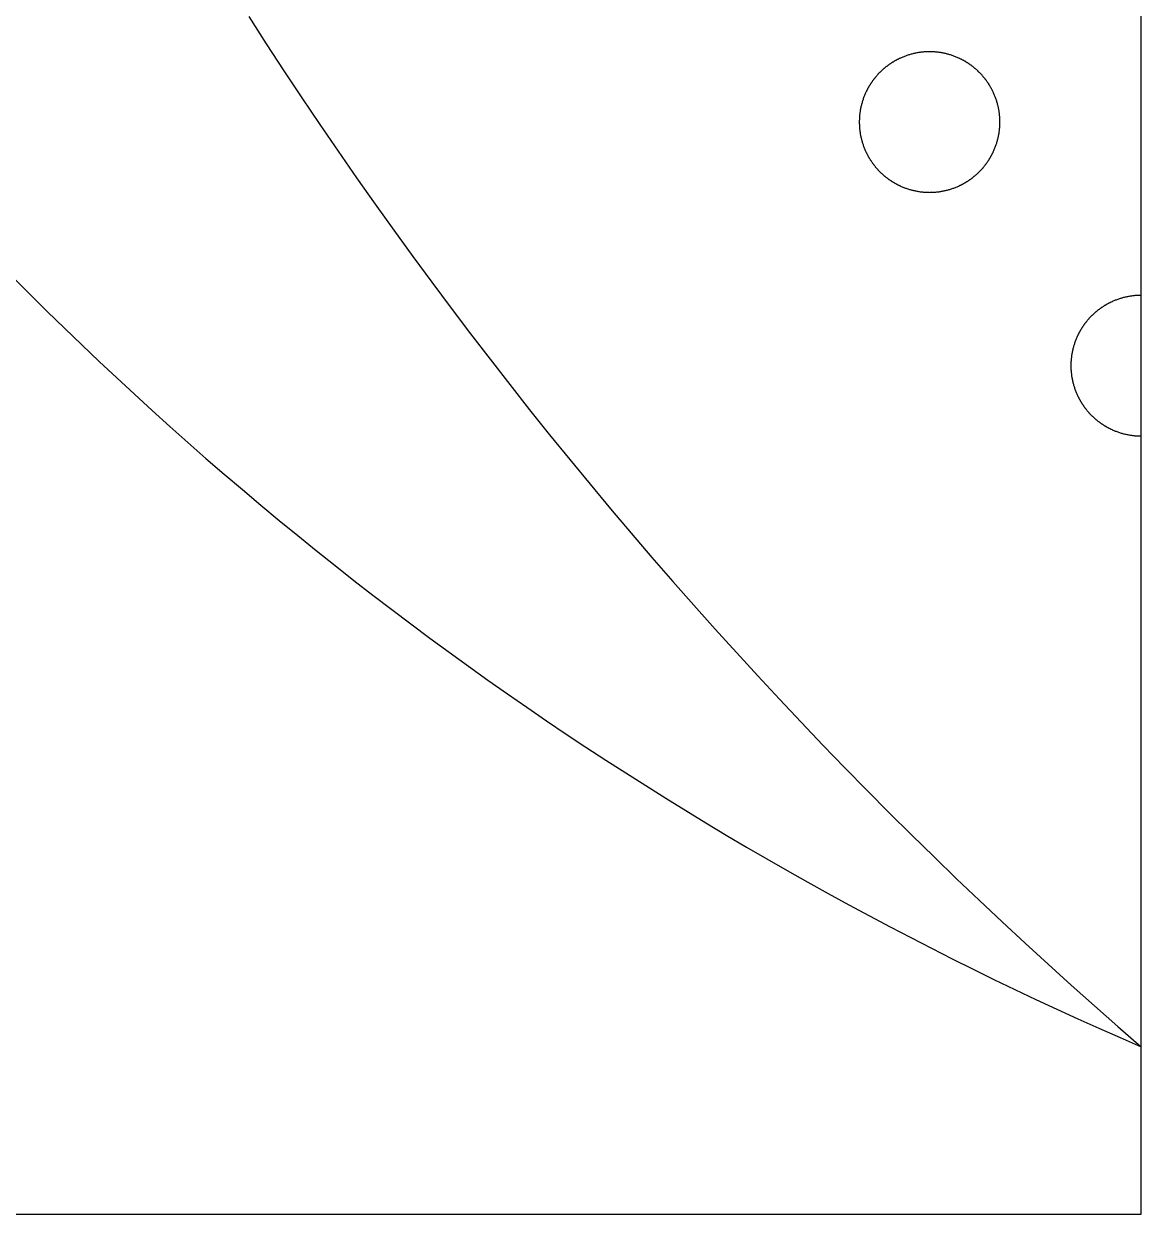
# Model space of a CAD drawing. Extents: x -111 to 2985, y -118 to 122.
# Drawn here: x -40.52 to -31.26, y -73.7 to -63.83 of the extents above; entities that cross this region are included whole.
import ezdxf

# ---------------------------------------------------------------- set-up
doc = ezdxf.new("R2010")
doc.units = 0
doc.layers.add('LAYER_03', color=5, linetype='CONTINUOUS')

msp = doc.modelspace()

# ---------------------------------------------------------------- linework, layer by layer
at = {"layer": 'LAYER_03'}
for points in [[(-110.8393, -73.6993), (-31.2558, -73.6993), (-31.2558, -42.3099)], [(-38.6533, -63.771), (-38.5079, -63.9965), (-38.361, -64.2209), (-38.2127, -64.4441), (-38.063, -64.6662), (-37.9118, -64.8871), (-37.7593, -65.1069), (-37.6053, -65.3254), (-37.45, -65.5428), (-37.2932, -65.759), (-37.1352, -65.9739), (-36.9758, -66.1877), (-36.815, -66.4001), (-36.653, -66.6113), (-36.4896, -66.8213), (-36.3249, -67.0299), (-36.159, -67.2373), (-35.9919, -67.4433), (-35.8235, -67.6481), (-35.6538, -67.8515), (-35.483, -68.0536), (-35.3109, -68.2543), (-35.1377, -68.4537), (-34.9633, -68.6517), (-34.7878, -68.8483), (-34.6111, -69.0436), (-34.4334, -69.2374), (-34.2545, -69.4299), (-34.0745, -69.6209), (-33.8935, -69.8105), (-33.7114, -69.9987), (-33.5283, -70.1854), (-33.3441, -70.3707), (-33.159, -70.5546), (-32.9728, -70.737), (-32.7857, -70.9179), (-32.5976, -71.0973), (-32.4086, -71.2753), (-32.2187, -71.4518), (-32.0279, -71.6268), (-31.8362, -71.8002), (-31.6436, -71.9722), (-31.4501, -72.1427), (-31.2558, -72.3117)], [(-40.6062, -65.9337), (-40.4653, -66.075), (-40.3235, -66.2154), (-40.1808, -66.3548), (-40.0372, -66.4932), (-39.8927, -66.6306), (-39.7473, -66.767), (-39.601, -66.9023), (-39.4539, -67.0367), (-39.3059, -67.17), (-39.1571, -67.3023), (-39.0074, -67.4335), (-38.8569, -67.5637), (-38.7057, -67.6928), (-38.5536, -67.8208), (-38.4007, -67.9478), (-38.2471, -68.0736), (-38.0927, -68.1984), (-37.9375, -68.3221), (-37.7816, -68.4447), (-37.625, -68.5661), (-37.4677, -68.6865), (-37.3097, -68.8057), (-37.151, -68.9238), (-36.9916, -69.0408), (-36.8315, -69.1566), (-36.6708, -69.2713), (-36.5094, -69.3848), (-36.3474, -69.4971), (-36.1848, -69.6083), (-36.0216, -69.7184), (-35.8577, -69.8272), (-35.6933, -69.9349), (-35.5284, -70.0414), (-35.3628, -70.1467), (-35.1968, -70.2509), (-35.0302, -70.3538), (-34.863, -70.4556), (-34.6954, -70.5561), (-34.5273, -70.6555), (-34.3587, -70.7536), (-34.1896, -70.8505), (-34.0201, -70.9463), (-33.8501, -71.0408), (-33.6797, -71.1341), (-33.5089, -71.2261), (-33.3377, -71.317), (-33.166, -71.4066), (-32.994, -71.495), (-32.8217, -71.5822), (-32.6489, -71.6682), (-32.4759, -71.7529), (-32.3025, -71.8364), (-32.1287, -71.9187), (-31.9547, -71.9998), (-31.7804, -72.0796), (-31.6058, -72.1582), (-31.4309, -72.2355), (-31.2558, -72.3117)], [(-31.2558, -66.0822), (-31.2623, -66.0822), (-31.2688, -66.0823), (-31.2753, -66.0825), (-31.2818, -66.0828), (-31.2884, -66.0831), (-31.2949, -66.0835), (-31.3016, -66.084), (-31.3082, -66.0845), (-31.3148, -66.0852), (-31.3215, -66.0859), (-31.3282, -66.0867), (-31.3349, -66.0876), (-31.3416, -66.0885), (-31.3483, -66.0896), (-31.3551, -66.0907), (-31.3619, -66.0919), (-31.3686, -66.0932), (-31.3754, -66.0946), (-31.3822, -66.0961), (-31.389, -66.0976), (-31.3958, -66.0992), (-31.4026, -66.101), (-31.4094, -66.1028), (-31.4162, -66.1047), (-31.4229, -66.1067), (-31.4297, -66.1087), (-31.4365, -66.1109), (-31.4433, -66.1132), (-31.4501, -66.1155), (-31.4568, -66.118), (-31.4636, -66.1205), (-31.4703, -66.1231), (-31.477, -66.1258), (-31.4837, -66.1286), (-31.4904, -66.1315), (-31.4971, -66.1345), (-31.5037, -66.1375), (-31.507, -66.1391), (-31.5103, -66.1407), (-31.5136, -66.1423), (-31.5169, -66.1439), (-31.5202, -66.1456), (-31.5234, -66.1473), (-31.5267, -66.149), (-31.53, -66.1507), (-31.5332, -66.1525), (-31.5365, -66.1542), (-31.5397, -66.156), (-31.5429, -66.1578), (-31.5461, -66.1597), (-31.5494, -66.1615), (-31.5526, -66.1634), (-31.5557, -66.1653), (-31.5589, -66.1672), (-31.5621, -66.1692), (-31.5653, -66.1711), (-31.5684, -66.1731), (-31.5715, -66.1751), (-31.5747, -66.1772), (-31.5778, -66.1792), (-31.5809, -66.1813), (-31.584, -66.1834), (-31.5871, -66.1855), (-31.5901, -66.1876), (-31.5932, -66.1898), (-31.5963, -66.192), (-31.5993, -66.1942), (-31.6023, -66.1964), (-31.6053, -66.1986), (-31.6083, -66.2009), (-31.6113, -66.2032), (-31.6143, -66.2055), (-31.6172, -66.2078), (-31.6202, -66.2101), (-31.6231, -66.2125), (-31.626, -66.2149), (-31.6289, -66.2173), (-31.6318, -66.2197), (-31.6346, -66.2221), (-31.6375, -66.2246), (-31.6403, -66.2271), (-31.6432, -66.2296), (-31.646, -66.2321), (-31.6488, -66.2346), (-31.6515, -66.2372), (-31.6543, -66.2397), (-31.657, -66.2423), (-31.6598, -66.2449), (-31.6625, -66.2476), (-31.6652, -66.2502), (-31.6678, -66.2528), (-31.6705, -66.2555), (-31.6731, -66.2582), (-31.6758, -66.2609), (-31.6784, -66.2637), (-31.681, -66.2664), (-31.6835, -66.2692), (-31.6861, -66.2719), (-31.6886, -66.2747), (-31.6911, -66.2775), (-31.6936, -66.2803), (-31.6961, -66.2832), (-31.6986, -66.286), (-31.701, -66.2889), (-31.7034, -66.2918), (-31.7058, -66.2947), (-31.7082, -66.2976), (-31.7105, -66.3005), (-31.7129, -66.3035), (-31.7152, -66.3064), (-31.7175, -66.3094), (-31.7198, -66.3124), (-31.7221, -66.3154), (-31.7243, -66.3184), (-31.7265, -66.3214), (-31.7287, -66.3244), (-31.7309, -66.3275), (-31.733, -66.3305), (-31.7352, -66.3336), (-31.7373, -66.3367), (-31.7394, -66.3398), (-31.7415, -66.3429), (-31.7435, -66.346), (-31.7456, -66.3491), (-31.7476, -66.3523), (-31.7496, -66.3554), (-31.7515, -66.3586), (-31.7535, -66.3618), (-31.7554, -66.3649), (-31.7573, -66.3681), (-31.7592, -66.3713), (-31.761, -66.3745), (-31.7629, -66.3778), (-31.7647, -66.381), (-31.7665, -66.3842), (-31.7682, -66.3875), (-31.77, -66.3907), (-31.7717, -66.394), (-31.7734, -66.3972), (-31.7751, -66.4005), (-31.7767, -66.4038), (-31.7784, -66.4071), (-31.78, -66.4104), (-31.7816, -66.4137), (-31.7832, -66.417), (-31.7862, -66.4236), (-31.7892, -66.4303), (-31.7921, -66.437), (-31.7949, -66.4437), (-31.7976, -66.4504), (-31.8002, -66.4571), (-31.8027, -66.4639), (-31.8052, -66.4706), (-31.8075, -66.4774), (-31.8098, -66.4842), (-31.8119, -66.491), (-31.814, -66.4977), (-31.816, -66.5045), (-31.8179, -66.5113), (-31.8197, -66.5181), (-31.8214, -66.5249), (-31.8231, -66.5317), (-31.8246, -66.5385), (-31.8261, -66.5453), (-31.8275, -66.5521), (-31.8288, -66.5588), (-31.83, -66.5656), (-31.8311, -66.5723), (-31.8322, -66.5791), (-31.8331, -66.5858), (-31.834, -66.5925), (-31.8348, -66.5992), (-31.8355, -66.6059), (-31.8361, -66.6125), (-31.8367, -66.6191), (-31.8372, -66.6257), (-31.8376, -66.6323), (-31.8379, -66.6389), (-31.8382, -66.6454), (-31.8384, -66.6519), (-31.8385, -66.6584), (-31.8385, -66.6649), (-31.8385, -66.6713), (-31.8384, -66.6778), (-31.8382, -66.6843), (-31.8379, -66.6908), (-31.8376, -66.6974), (-31.8372, -66.704), (-31.8367, -66.7106), (-31.8361, -66.7172), (-31.8355, -66.7239), (-31.8348, -66.7305), (-31.834, -66.7372), (-31.8331, -66.7439), (-31.8322, -66.7507), (-31.8311, -66.7574), (-31.83, -66.7641), (-31.8288, -66.7709), (-31.8275, -66.7777), (-31.8261, -66.7844), (-31.8246, -66.7912), (-31.8231, -66.798), (-31.8214, -66.8048), (-31.8197, -66.8116), (-31.8179, -66.8184), (-31.816, -66.8252), (-31.814, -66.832), (-31.8119, -66.8388), (-31.8098, -66.8456), (-31.8075, -66.8523), (-31.8052, -66.8591), (-31.8027, -66.8659), (-31.8002, -66.8726), (-31.7976, -66.8793), (-31.7949, -66.8861), (-31.7921, -66.8928), (-31.7892, -66.8994), (-31.7862, -66.9061), (-31.7832, -66.9127), (-31.7816, -66.916), (-31.78, -66.9193), (-31.7784, -66.9226), (-31.7767, -66.9259), (-31.7751, -66.9292), (-31.7734, -66.9325), (-31.7717, -66.9358), (-31.77, -66.939), (-31.7682, -66.9423), (-31.7665, -66.9455), (-31.7647, -66.9487), (-31.7629, -66.952), (-31.761, -66.9552), (-31.7592, -66.9584), (-31.7573, -66.9616), (-31.7554, -66.9648), (-31.7535, -66.968), (-31.7515, -66.9711), (-31.7496, -66.9743), (-31.7476, -66.9774), (-31.7456, -66.9806), (-31.7435, -66.9837), (-31.7415, -66.9868), (-31.7394, -66.9899), (-31.7373, -66.993), (-31.7352, -66.9961), (-31.733, -66.9992), (-31.7309, -67.0022), (-31.7287, -67.0053), (-31.7265, -67.0083), (-31.7243, -67.0113), (-31.7221, -67.0144), (-31.7198, -67.0174), (-31.7175, -67.0203), (-31.7152, -67.0233), (-31.7129, -67.0263), (-31.7105, -67.0292), (-31.7082, -67.0321), (-31.7058, -67.035), (-31.7034, -67.0379), (-31.701, -67.0408), (-31.6986, -67.0437), (-31.6961, -67.0465), (-31.6936, -67.0494), (-31.6911, -67.0522), (-31.6886, -67.055), (-31.6861, -67.0578), (-31.6835, -67.0606), (-31.681, -67.0633), (-31.6784, -67.0661), (-31.6758, -67.0688), (-31.6731, -67.0715), (-31.6705, -67.0742), (-31.6678, -67.0769), (-31.6652, -67.0795), (-31.6625, -67.0822), (-31.6598, -67.0848), (-31.657, -67.0874), (-31.6543, -67.09), (-31.6515, -67.0926), (-31.6488, -67.0951), (-31.646, -67.0976), (-31.6432, -67.1002), (-31.6403, -67.1027), (-31.6375, -67.1051), (-31.6346, -67.1076), (-31.6318, -67.11), (-31.6289, -67.1124), (-31.626, -67.1148), (-31.6231, -67.1172), (-31.6202, -67.1196), (-31.6172, -67.1219), (-31.6143, -67.1243), (-31.6113, -67.1266), (-31.6083, -67.1288), (-31.6053, -67.1311), (-31.6023, -67.1333), (-31.5993, -67.1356), (-31.5963, -67.1378), (-31.5932, -67.1399), (-31.5901, -67.1421), (-31.5871, -67.1442), (-31.584, -67.1463), (-31.5809, -67.1484), (-31.5778, -67.1505), (-31.5747, -67.1526), (-31.5715, -67.1546), (-31.5684, -67.1566), (-31.5653, -67.1586), (-31.5621, -67.1606), (-31.5589, -67.1625), (-31.5557, -67.1644), (-31.5526, -67.1663), (-31.5494, -67.1682), (-31.5461, -67.1701), (-31.5429, -67.1719), (-31.5397, -67.1737), (-31.5365, -67.1755), (-31.5332, -67.1773), (-31.53, -67.179), (-31.5267, -67.1807), (-31.5234, -67.1824), (-31.5202, -67.1841), (-31.5169, -67.1858), (-31.5136, -67.1874), (-31.5103, -67.189), (-31.507, -67.1906), (-31.5037, -67.1922), (-31.4971, -67.1953), (-31.4904, -67.1982), (-31.4837, -67.2011), (-31.477, -67.2039), (-31.4703, -67.2066), (-31.4636, -67.2092), (-31.4568, -67.2118), (-31.4501, -67.2142), (-31.4433, -67.2166), (-31.4365, -67.2188), (-31.4297, -67.221), (-31.4229, -67.2231), (-31.4162, -67.2251), (-31.4094, -67.227), (-31.4026, -67.2288), (-31.3958, -67.2305), (-31.389, -67.2321), (-31.3822, -67.2337), (-31.3754, -67.2351), (-31.3686, -67.2365), (-31.3619, -67.2378), (-31.3551, -67.239), (-31.3483, -67.2401), (-31.3416, -67.2412), (-31.3349, -67.2422), (-31.3282, -67.243), (-31.3215, -67.2438), (-31.3148, -67.2445), (-31.3082, -67.2452), (-31.3016, -67.2457), (-31.2949, -67.2462), (-31.2884, -67.2466), (-31.2818, -67.247), (-31.2753, -67.2472), (-31.2688, -67.2474), (-31.2623, -67.2475), (-31.2558, -67.2475)]]:
    msp.add_lwpolyline(points, dxfattribs=at)
msp.add_lwpolyline([(-32.4269, -64.6452), (-32.4269, -64.6387), (-32.427, -64.6322), (-32.4272, -64.6257), (-32.4275, -64.6192), (-32.4278, -64.6126), (-32.4282, -64.6061), (-32.4287, -64.5995), (-32.4292, -64.5928), (-32.4299, -64.5862), (-32.4306, -64.5795), (-32.4314, -64.5728), (-32.4323, -64.5661), (-32.4332, -64.5594), (-32.4343, -64.5527), (-32.4354, -64.5459), (-32.4366, -64.5392), (-32.4379, -64.5324), (-32.4393, -64.5256), (-32.4408, -64.5188), (-32.4423, -64.512), (-32.4439, -64.5052), (-32.4457, -64.4984), (-32.4475, -64.4917), (-32.4494, -64.4849), (-32.4514, -64.4781), (-32.4535, -64.4713), (-32.4556, -64.4645), (-32.4579, -64.4577), (-32.4602, -64.4509), (-32.4627, -64.4442), (-32.4652, -64.4374), (-32.4678, -64.4307), (-32.4705, -64.424), (-32.4733, -64.4173), (-32.4762, -64.4106), (-32.4792, -64.4039), (-32.4822, -64.3973), (-32.4838, -64.394), (-32.4854, -64.3907), (-32.487, -64.3874), (-32.4886, -64.3841), (-32.4903, -64.3808), (-32.492, -64.3776), (-32.4937, -64.3743), (-32.4954, -64.371), (-32.4972, -64.3678), (-32.4989, -64.3645), (-32.5007, -64.3613), (-32.5025, -64.3581), (-32.5044, -64.3549), (-32.5062, -64.3517), (-32.5081, -64.3485), (-32.51, -64.3453), (-32.5119, -64.3421), (-32.5139, -64.3389), (-32.5158, -64.3358), (-32.5178, -64.3326), (-32.5198, -64.3295), (-32.5219, -64.3263), (-32.5239, -64.3232), (-32.526, -64.3201), (-32.5281, -64.317), (-32.5302, -64.3139), (-32.5323, -64.3109), (-32.5345, -64.3078), (-32.5367, -64.3048), (-32.5389, -64.3017), (-32.5411, -64.2987), (-32.5433, -64.2957), (-32.5456, -64.2927), (-32.5479, -64.2897), (-32.5502, -64.2867), (-32.5525, -64.2838), (-32.5548, -64.2808), (-32.5572, -64.2779), (-32.5596, -64.275), (-32.562, -64.2721), (-32.5644, -64.2692), (-32.5668, -64.2664), (-32.5693, -64.2635), (-32.5718, -64.2607), (-32.5743, -64.2578), (-32.5768, -64.255), (-32.5793, -64.2522), (-32.5819, -64.2495), (-32.5844, -64.2467), (-32.587, -64.244), (-32.5896, -64.2412), (-32.5923, -64.2385), (-32.5949, -64.2358), (-32.5976, -64.2332), (-32.6002, -64.2305), (-32.6029, -64.2279), (-32.6056, -64.2252), (-32.6084, -64.2226), (-32.6111, -64.2201), (-32.6139, -64.2175), (-32.6166, -64.2149), (-32.6194, -64.2124), (-32.6222, -64.2099), (-32.6251, -64.2074), (-32.6279, -64.2049), (-32.6307, -64.2025), (-32.6336, -64.2), (-32.6365, -64.1976), (-32.6394, -64.1952), (-32.6423, -64.1928), (-32.6452, -64.1905), (-32.6482, -64.1881), (-32.6511, -64.1858), (-32.6541, -64.1835), (-32.6571, -64.1812), (-32.6601, -64.179), (-32.6631, -64.1767), (-32.6661, -64.1745), (-32.6691, -64.1723), (-32.6722, -64.1701), (-32.6752, -64.168), (-32.6783, -64.1658), (-32.6814, -64.1637), (-32.6845, -64.1616), (-32.6876, -64.1595), (-32.6907, -64.1575), (-32.6939, -64.1555), (-32.697, -64.1534), (-32.7001, -64.1515), (-32.7033, -64.1495), (-32.7065, -64.1475), (-32.7096, -64.1456), (-32.7128, -64.1437), (-32.716, -64.1418), (-32.7192, -64.14), (-32.7225, -64.1381), (-32.7257, -64.1363), (-32.7289, -64.1345), (-32.7322, -64.1328), (-32.7354, -64.131), (-32.7387, -64.1293), (-32.7419, -64.1276), (-32.7452, -64.1259), (-32.7485, -64.1243), (-32.7518, -64.1226), (-32.7551, -64.121), (-32.7584, -64.1194), (-32.7617, -64.1179), (-32.7683, -64.1148), (-32.775, -64.1118), (-32.7817, -64.1089), (-32.7884, -64.1061), (-32.7951, -64.1034), (-32.8018, -64.1008), (-32.8086, -64.0983), (-32.8153, -64.0958), (-32.8221, -64.0935), (-32.8289, -64.0912), (-32.8357, -64.0891), (-32.8424, -64.087), (-32.8492, -64.085), (-32.856, -64.0831), (-32.8628, -64.0813), (-32.8696, -64.0796), (-32.8764, -64.0779), (-32.8832, -64.0764), (-32.89, -64.0749), (-32.8968, -64.0735), (-32.9035, -64.0722), (-32.9103, -64.071), (-32.917, -64.0699), (-32.9238, -64.0689), (-32.9305, -64.0679), (-32.9372, -64.067), (-32.9439, -64.0662), (-32.9506, -64.0655), (-32.9572, -64.0649), (-32.9638, -64.0643), (-32.9704, -64.0638), (-32.977, -64.0634), (-32.9836, -64.0631), (-32.9901, -64.0628), (-32.9966, -64.0626), (-33.0031, -64.0625), (-33.0096, -64.0625), (-33.016, -64.0625), (-33.0225, -64.0626), (-33.029, -64.0628), (-33.0355, -64.0631), (-33.0421, -64.0634), (-33.0487, -64.0638), (-33.0553, -64.0643), (-33.0619, -64.0649), (-33.0686, -64.0655), (-33.0752, -64.0662), (-33.0819, -64.067), (-33.0886, -64.0679), (-33.0954, -64.0689), (-33.1021, -64.0699), (-33.1088, -64.071), (-33.1156, -64.0722), (-33.1224, -64.0735), (-33.1291, -64.0749), (-33.1359, -64.0764), (-33.1427, -64.0779), (-33.1495, -64.0796), (-33.1563, -64.0813), (-33.1631, -64.0831), (-33.1699, -64.085), (-33.1767, -64.087), (-33.1835, -64.0891), (-33.1903, -64.0912), (-33.197, -64.0935), (-33.2038, -64.0958), (-33.2106, -64.0983), (-33.2173, -64.1008), (-33.224, -64.1034), (-33.2308, -64.1061), (-33.2375, -64.1089), (-33.2441, -64.1118), (-33.2508, -64.1148), (-33.2574, -64.1179), (-33.2607, -64.1194), (-33.264, -64.121), (-33.2673, -64.1226), (-33.2706, -64.1243), (-33.2739, -64.1259), (-33.2772, -64.1276), (-33.2805, -64.1293), (-33.2837, -64.131), (-33.287, -64.1328), (-33.2902, -64.1345), (-33.2934, -64.1363), (-33.2967, -64.1381), (-33.2999, -64.14), (-33.3031, -64.1418), (-33.3063, -64.1437), (-33.3095, -64.1456), (-33.3127, -64.1475), (-33.3158, -64.1495), (-33.319, -64.1515), (-33.3221, -64.1534), (-33.3253, -64.1555), (-33.3284, -64.1575), (-33.3315, -64.1595), (-33.3346, -64.1616), (-33.3377, -64.1637), (-33.3408, -64.1658), (-33.3439, -64.168), (-33.3469, -64.1701), (-33.35, -64.1723), (-33.353, -64.1745), (-33.3561, -64.1767), (-33.3591, -64.179), (-33.3621, -64.1812), (-33.365, -64.1835), (-33.368, -64.1858), (-33.371, -64.1881), (-33.3739, -64.1905), (-33.3768, -64.1928), (-33.3797, -64.1952), (-33.3826, -64.1976), (-33.3855, -64.2), (-33.3884, -64.2025), (-33.3912, -64.2049), (-33.3941, -64.2074), (-33.3969, -64.2099), (-33.3997, -64.2124), (-33.4025, -64.2149), (-33.4053, -64.2175), (-33.408, -64.2201), (-33.4108, -64.2226), (-33.4135, -64.2252), (-33.4162, -64.2279), (-33.4189, -64.2305), (-33.4216, -64.2332), (-33.4242, -64.2358), (-33.4269, -64.2385), (-33.4295, -64.2412), (-33.4321, -64.244), (-33.4347, -64.2467), (-33.4373, -64.2495), (-33.4398, -64.2522), (-33.4424, -64.255), (-33.4449, -64.2578), (-33.4474, -64.2607), (-33.4498, -64.2635), (-33.4523, -64.2664), (-33.4547, -64.2692), (-33.4572, -64.2721), (-33.4596, -64.275), (-33.4619, -64.2779), (-33.4643, -64.2808), (-33.4666, -64.2838), (-33.469, -64.2867), (-33.4713, -64.2897), (-33.4735, -64.2927), (-33.4758, -64.2957), (-33.478, -64.2987), (-33.4803, -64.3017), (-33.4825, -64.3048), (-33.4846, -64.3078), (-33.4868, -64.3109), (-33.4889, -64.3139), (-33.491, -64.317), (-33.4931, -64.3201), (-33.4952, -64.3232), (-33.4973, -64.3263), (-33.4993, -64.3295), (-33.5013, -64.3326), (-33.5033, -64.3358), (-33.5053, -64.3389), (-33.5072, -64.3421), (-33.5091, -64.3453), (-33.511, -64.3485), (-33.5129, -64.3517), (-33.5148, -64.3549), (-33.5166, -64.3581), (-33.5184, -64.3613), (-33.5202, -64.3645), (-33.522, -64.3678), (-33.5237, -64.371), (-33.5254, -64.3743), (-33.5272, -64.3776), (-33.5288, -64.3808), (-33.5305, -64.3841), (-33.5321, -64.3874), (-33.5337, -64.3907), (-33.5353, -64.394), (-33.5369, -64.3973), (-33.54, -64.4039), (-33.5429, -64.4106), (-33.5458, -64.4173), (-33.5486, -64.424), (-33.5513, -64.4307), (-33.554, -64.4374), (-33.5565, -64.4442), (-33.5589, -64.4509), (-33.5613, -64.4577), (-33.5635, -64.4645), (-33.5657, -64.4713), (-33.5678, -64.4781), (-33.5698, -64.4849), (-33.5717, -64.4917), (-33.5735, -64.4984), (-33.5752, -64.5052), (-33.5768, -64.512), (-33.5784, -64.5188), (-33.5798, -64.5256), (-33.5812, -64.5324), (-33.5825, -64.5392), (-33.5837, -64.5459), (-33.5849, -64.5527), (-33.5859, -64.5594), (-33.5869, -64.5661), (-33.5877, -64.5728), (-33.5885, -64.5795), (-33.5893, -64.5862), (-33.5899, -64.5928), (-33.5904, -64.5995), (-33.5909, -64.6061), (-33.5913, -64.6126), (-33.5917, -64.6192), (-33.5919, -64.6257), (-33.5921, -64.6322), (-33.5922, -64.6387), (-33.5922, -64.6452), (-33.5922, -64.6516), (-33.5921, -64.6581), (-33.5919, -64.6646), (-33.5917, -64.6712), (-33.5913, -64.6777), (-33.5909, -64.6843), (-33.5904, -64.6909), (-33.5899, -64.6975), (-33.5893, -64.7042), (-33.5885, -64.7109), (-33.5877, -64.7175), (-33.5869, -64.7242), (-33.5859, -64.731), (-33.5849, -64.7377), (-33.5837, -64.7444), (-33.5825, -64.7512), (-33.5812, -64.758), (-33.5798, -64.7648), (-33.5784, -64.7715), (-33.5768, -64.7783), (-33.5752, -64.7851), (-33.5735, -64.7919), (-33.5717, -64.7987), (-33.5698, -64.8055), (-33.5678, -64.8123), (-33.5657, -64.8191), (-33.5635, -64.8259), (-33.5613, -64.8327), (-33.5589, -64.8394), (-33.5565, -64.8462), (-33.554, -64.8529), (-33.5513, -64.8597), (-33.5486, -64.8664), (-33.5458, -64.8731), (-33.5429, -64.8798), (-33.54, -64.8864), (-33.5369, -64.8931), (-33.5353, -64.8964), (-33.5337, -64.8997), (-33.5321, -64.903), (-33.5305, -64.9062), (-33.5288, -64.9095), (-33.5272, -64.9128), (-33.5254, -64.9161), (-33.5237, -64.9193), (-33.522, -64.9226), (-33.5202, -64.9258), (-33.5184, -64.9291), (-33.5166, -64.9323), (-33.5148, -64.9355), (-33.5129, -64.9387), (-33.511, -64.9419), (-33.5091, -64.9451), (-33.5072, -64.9483), (-33.5053, -64.9515), (-33.5033, -64.9546), (-33.5013, -64.9578), (-33.4993, -64.9609), (-33.4973, -64.964), (-33.4952, -64.9671), (-33.4931, -64.9703), (-33.491, -64.9733), (-33.4889, -64.9764), (-33.4868, -64.9795), (-33.4846, -64.9826), (-33.4825, -64.9856), (-33.4803, -64.9886), (-33.478, -64.9917), (-33.4758, -64.9947), (-33.4735, -64.9977), (-33.4713, -65.0007), (-33.469, -65.0036), (-33.4666, -65.0066), (-33.4643, -65.0095), (-33.4619, -65.0124), (-33.4596, -65.0154), (-33.4572, -65.0183), (-33.4547, -65.0211), (-33.4523, -65.024), (-33.4498, -65.0269), (-33.4474, -65.0297), (-33.4449, -65.0325), (-33.4424, -65.0353), (-33.4398, -65.0381), (-33.4373, -65.0409), (-33.4347, -65.0437), (-33.4321, -65.0464), (-33.4295, -65.0491), (-33.4269, -65.0518), (-33.4242, -65.0545), (-33.4216, -65.0572), (-33.4189, -65.0599), (-33.4162, -65.0625), (-33.4135, -65.0651), (-33.4108, -65.0677), (-33.408, -65.0703), (-33.4053, -65.0729), (-33.4025, -65.0754), (-33.3997, -65.078), (-33.3969, -65.0805), (-33.3941, -65.083), (-33.3912, -65.0855), (-33.3884, -65.0879), (-33.3855, -65.0903), (-33.3826, -65.0928), (-33.3797, -65.0952), (-33.3768, -65.0975), (-33.3739, -65.0999), (-33.371, -65.1022), (-33.368, -65.1046), (-33.365, -65.1069), (-33.3621, -65.1092), (-33.3591, -65.1114), (-33.3561, -65.1137), (-33.353, -65.1159), (-33.35, -65.1181), (-33.3469, -65.1202), (-33.3439, -65.1224), (-33.3408, -65.1245), (-33.3377, -65.1267), (-33.3346, -65.1288), (-33.3315, -65.1308), (-33.3284, -65.1329), (-33.3253, -65.1349), (-33.3221, -65.1369), (-33.319, -65.1389), (-33.3158, -65.1409), (-33.3127, -65.1428), (-33.3095, -65.1447), (-33.3063, -65.1466), (-33.3031, -65.1485), (-33.2999, -65.1504), (-33.2967, -65.1522), (-33.2934, -65.154), (-33.2902, -65.1558), (-33.287, -65.1576), (-33.2837, -65.1593), (-33.2805, -65.1611), (-33.2772, -65.1628), (-33.2739, -65.1644), (-33.2706, -65.1661), (-33.2673, -65.1677), (-33.264, -65.1694), (-33.2607, -65.1709), (-33.2574, -65.1725), (-33.2508, -65.1756), (-33.2441, -65.1786), (-33.2375, -65.1814), (-33.2308, -65.1842), (-33.224, -65.1869), (-33.2173, -65.1896), (-33.2106, -65.1921), (-33.2038, -65.1945), (-33.197, -65.1969), (-33.1903, -65.1991), (-33.1835, -65.2013), (-33.1767, -65.2034), (-33.1699, -65.2054), (-33.1631, -65.2073), (-33.1563, -65.2091), (-33.1495, -65.2108), (-33.1427, -65.2124), (-33.1359, -65.214), (-33.1291, -65.2155), (-33.1224, -65.2168), (-33.1156, -65.2181), (-33.1088, -65.2193), (-33.1021, -65.2205), (-33.0954, -65.2215), (-33.0886, -65.2225), (-33.0819, -65.2233), (-33.0752, -65.2241), (-33.0686, -65.2249), (-33.0619, -65.2255), (-33.0553, -65.2261), (-33.0487, -65.2265), (-33.0421, -65.227), (-33.0355, -65.2273), (-33.029, -65.2275), (-33.0225, -65.2277), (-33.016, -65.2278), (-33.0096, -65.2279), (-33.0031, -65.2278), (-32.9966, -65.2277), (-32.9901, -65.2275), (-32.9836, -65.2273), (-32.977, -65.227), (-32.9704, -65.2265), (-32.9638, -65.2261), (-32.9572, -65.2255), (-32.9506, -65.2249), (-32.9439, -65.2241), (-32.9372, -65.2233), (-32.9305, -65.2225), (-32.9238, -65.2215), (-32.917, -65.2205), (-32.9103, -65.2193), (-32.9035, -65.2181), (-32.8968, -65.2168), (-32.89, -65.2155), (-32.8832, -65.214), (-32.8764, -65.2124), (-32.8696, -65.2108), (-32.8628, -65.2091), (-32.856, -65.2073), (-32.8492, -65.2054), (-32.8424, -65.2034), (-32.8357, -65.2013), (-32.8289, -65.1991), (-32.8221, -65.1969), (-32.8153, -65.1945), (-32.8086, -65.1921), (-32.8018, -65.1896), (-32.7951, -65.1869), (-32.7884, -65.1842), (-32.7817, -65.1814), (-32.775, -65.1786), (-32.7683, -65.1756), (-32.7617, -65.1725), (-32.7584, -65.1709), (-32.7551, -65.1694), (-32.7518, -65.1677), (-32.7485, -65.1661), (-32.7452, -65.1644), (-32.7419, -65.1628), (-32.7387, -65.1611), (-32.7354, -65.1593), (-32.7322, -65.1576), (-32.7289, -65.1558), (-32.7257, -65.154), (-32.7225, -65.1522), (-32.7192, -65.1504), (-32.716, -65.1485), (-32.7128, -65.1466), (-32.7096, -65.1447), (-32.7065, -65.1428), (-32.7033, -65.1409), (-32.7001, -65.1389), (-32.697, -65.1369), (-32.6939, -65.1349), (-32.6907, -65.1329), (-32.6876, -65.1308), (-32.6845, -65.1288), (-32.6814, -65.1267), (-32.6783, -65.1245), (-32.6752, -65.1224), (-32.6722, -65.1202), (-32.6691, -65.1181), (-32.6661, -65.1159), (-32.6631, -65.1137), (-32.6601, -65.1114), (-32.6571, -65.1092), (-32.6541, -65.1069), (-32.6511, -65.1046), (-32.6482, -65.1022), (-32.6452, -65.0999), (-32.6423, -65.0975), (-32.6394, -65.0952), (-32.6365, -65.0928), (-32.6336, -65.0903), (-32.6307, -65.0879), (-32.6279, -65.0855), (-32.6251, -65.083), (-32.6222, -65.0805), (-32.6194, -65.078), (-32.6166, -65.0754), (-32.6139, -65.0729), (-32.6111, -65.0703), (-32.6084, -65.0677), (-32.6056, -65.0651), (-32.6029, -65.0625), (-32.6002, -65.0599), (-32.5976, -65.0572), (-32.5949, -65.0545), (-32.5923, -65.0518), (-32.5896, -65.0491), (-32.587, -65.0464), (-32.5844, -65.0437), (-32.5819, -65.0409), (-32.5793, -65.0381), (-32.5768, -65.0353), (-32.5743, -65.0325), (-32.5718, -65.0297), (-32.5693, -65.0269), (-32.5668, -65.024), (-32.5644, -65.0211), (-32.562, -65.0183), (-32.5596, -65.0154), (-32.5572, -65.0124), (-32.5548, -65.0095), (-32.5525, -65.0066), (-32.5502, -65.0036), (-32.5479, -65.0007), (-32.5456, -64.9977), (-32.5433, -64.9947), (-32.5411, -64.9917), (-32.5389, -64.9886), (-32.5367, -64.9856), (-32.5345, -64.9826), (-32.5323, -64.9795), (-32.5302, -64.9764), (-32.5281, -64.9733), (-32.526, -64.9703), (-32.5239, -64.9671), (-32.5219, -64.964), (-32.5198, -64.9609), (-32.5178, -64.9578), (-32.5158, -64.9546), (-32.5139, -64.9515), (-32.5119, -64.9483), (-32.51, -64.9451), (-32.5081, -64.9419), (-32.5062, -64.9387), (-32.5044, -64.9355), (-32.5025, -64.9323), (-32.5007, -64.9291), (-32.4989, -64.9258), (-32.4972, -64.9226), (-32.4954, -64.9193), (-32.4937, -64.9161), (-32.492, -64.9128), (-32.4903, -64.9095), (-32.4886, -64.9062), (-32.487, -64.903), (-32.4854, -64.8997), (-32.4838, -64.8964), (-32.4822, -64.8931), (-32.4792, -64.8864), (-32.4762, -64.8798), (-32.4733, -64.8731), (-32.4705, -64.8664), (-32.4678, -64.8597), (-32.4652, -64.8529), (-32.4627, -64.8462), (-32.4602, -64.8394), (-32.4579, -64.8327), (-32.4556, -64.8259), (-32.4535, -64.8191), (-32.4514, -64.8123), (-32.4494, -64.8055), (-32.4475, -64.7987), (-32.4457, -64.7919), (-32.4439, -64.7851), (-32.4423, -64.7783), (-32.4408, -64.7715), (-32.4393, -64.7648), (-32.4379, -64.758), (-32.4366, -64.7512), (-32.4354, -64.7444), (-32.4343, -64.7377), (-32.4332, -64.731), (-32.4323, -64.7242), (-32.4314, -64.7175), (-32.4306, -64.7109), (-32.4299, -64.7042), (-32.4292, -64.6975), (-32.4287, -64.6909), (-32.4282, -64.6843), (-32.4278, -64.6777), (-32.4275, -64.6712), (-32.4272, -64.6646), (-32.427, -64.6581), (-32.4269, -64.6516)], close=True, dxfattribs=at)

doc.saveas('drawing.dxf')
